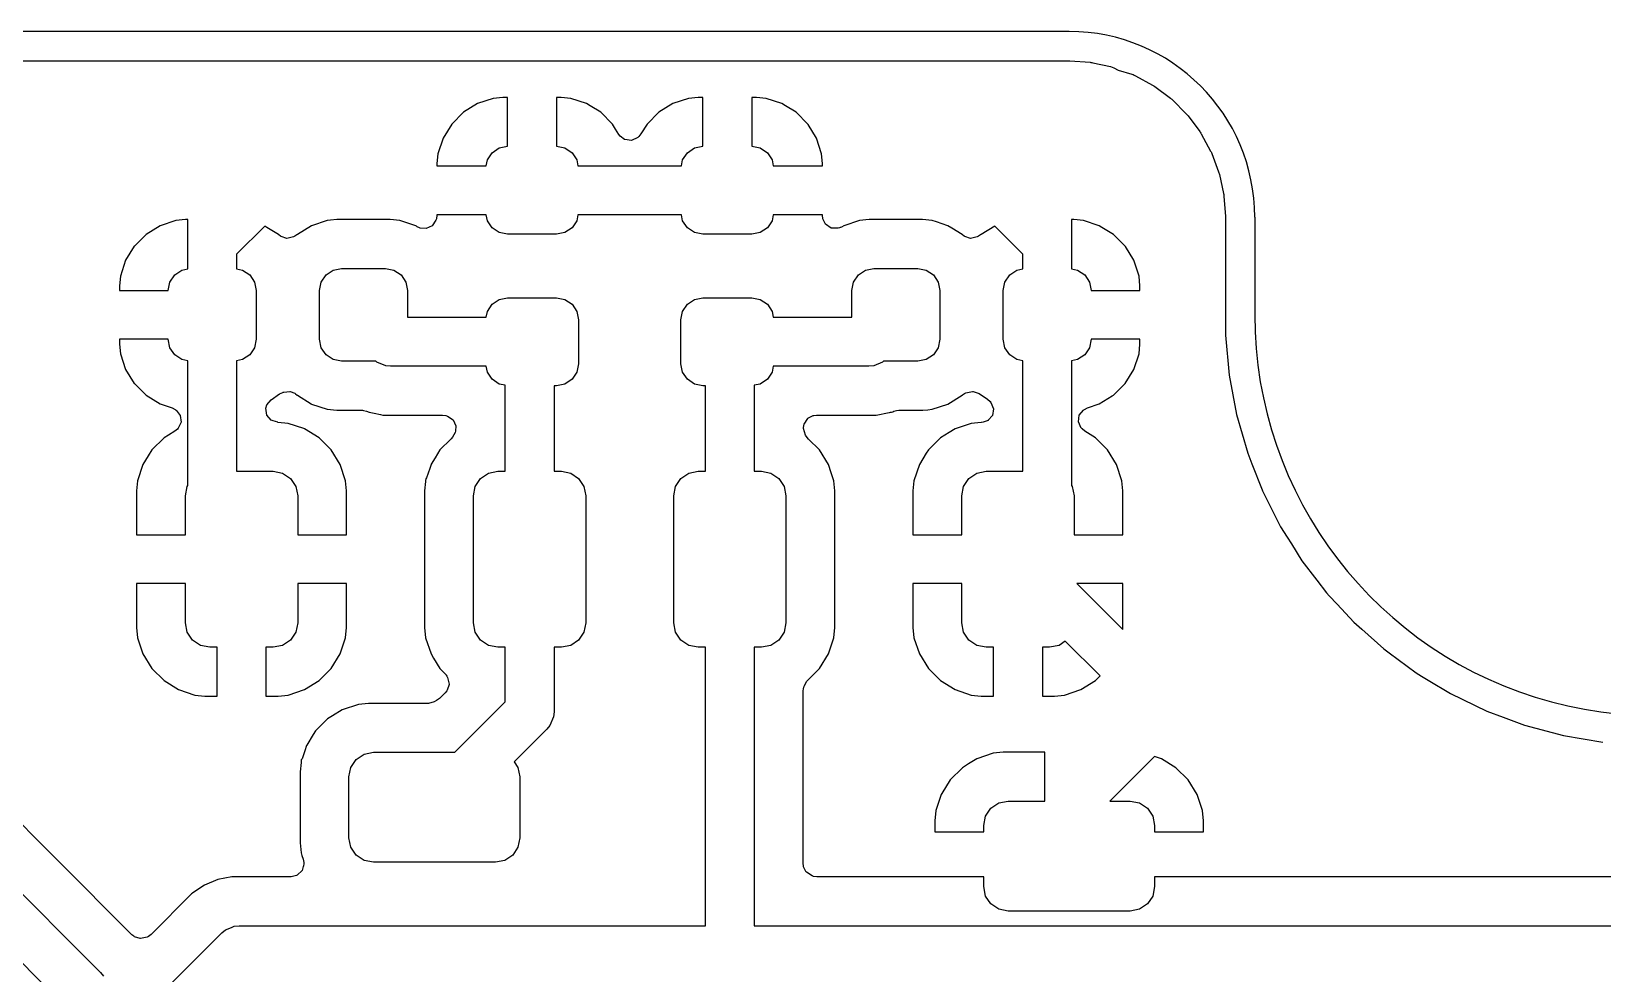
# Model space of a CAD drawing. Header units: millimetres. Extents: x 117.1 to 182.9, y -117.9 to -82.1.
# Drawn here: x 153.37 to 169.46, y -91.74 to -82.1 of the extents above; entities that cross this region are included whole.
import ezdxf

# ---------------------------------------------------------------- set-up
doc = ezdxf.new("R2010")
doc.units = ezdxf.units.MM
for name, color, linetype, lineweight, true_color in [('cut_out', 174, 'CONTINUOUS', 25, 0x000080), ('trace_in', 6, 'CONTINUOUS', 25, 0xff00ff), ('trace_out', 214, 'CONTINUOUS', 25, 0x800080)]:
    doc.layers.add(name, color=color, linetype=linetype, lineweight=lineweight, true_color=true_color)

msp = doc.modelspace()

# ---------------------------------------------------------------- linework, layer by layer
at = {"layer": 'cut_out', "linetype": 'CONTINUOUS'}
for p, q in [((164, -82.1), (136, -82.1)), ((165.9, -84), (165.9, -85))]:
    msp.add_line(p, q, dxfattribs=at)
at = {"layer": 'cut_out'}
for centre, radius, start, end in [((164, -84), 1.9, 0, 90), ((170, -85), 4.1, -180, -30.0000011)]:
    msp.add_arc(centre, radius, start, end, dxfattribs=at)
at = {"layer": 'trace_in', "linetype": 'CONTINUOUS'}
for p, q in [((157.941505, -82.838458), (157.797286, -82.927413)), ((157.941508, -82.838456), (157.941505, -82.838458)), ((157.94152, -82.838451), (157.941508, -82.838456)), ((158.10239, -82.785144), (157.94152, -82.838451)), ((158.201651, -82.775003), (158.10239, -82.785144)), ((158.201685, -82.775), (158.201651, -82.775003)), ((158.201713, -82.774999), (158.201685, -82.775)), ((158.249998, -82.774998), (158.201713, -82.774999)), ((158.249999, -82.774998), (158.249998, -82.774998)), ((158.25, -82.774999), (158.249999, -82.774998)), ((158.25, -82.775), (158.25, -82.774999)), ((158.25, -83.275), (158.25, -82.775)), ((158.798322, -82.775), (158.75, -82.775)), ((158.75, -82.775), (158.75, -83.275)), ((158.798327, -82.775), (158.798322, -82.775)), ((158.897604, -82.785143), (158.798327, -82.775)), ((159.058476, -82.838449), (158.897604, -82.785143)), ((159.05849, -82.838456), (159.058476, -82.838449)), ((159.058492, -82.838457), (159.05849, -82.838456)), ((159.09499, -82.860969), (159.058492, -82.838457)), ((159.941505, -82.838458), (159.797286, -82.927413)), ((159.941508, -82.838456), (159.941505, -82.838458)), ((159.94152, -82.838451), (159.941508, -82.838456)), ((160.10239, -82.785144), (159.94152, -82.838451)), ((160.201651, -82.775003), (160.10239, -82.785144)), ((160.201685, -82.775), (160.201651, -82.775003)), ((160.201713, -82.774999), (160.201685, -82.775)), ((160.249998, -82.774998), (160.201713, -82.774999)), ((160.249999, -82.774998), (160.249998, -82.774998)), ((160.25, -82.774999), (160.249999, -82.774998)), ((160.25, -83.275), (160.25, -82.774999)), ((160.798322, -82.775), (160.75, -82.775)), ((160.75, -82.775), (160.75, -83.275)), ((160.798327, -82.775), (160.798322, -82.775)), ((160.897604, -82.785143), (160.798327, -82.775)), ((161.058476, -82.838449), (160.897604, -82.785143)), ((161.05849, -82.838456), (161.058476, -82.838449)), ((161.058492, -82.838457), (161.05849, -82.838456)), ((161.09499, -82.860969), (161.058492, -82.838457)), ((157.797261, -82.927431), (157.677431, -83.047261)), ((157.797264, -82.927429), (157.797261, -82.927431)), ((157.797286, -82.927413), (157.797264, -82.927429)), ((159.202712, -82.927413), (159.09499, -82.860969)), ((159.202722, -82.92742), (159.202712, -82.927413)), ((159.202728, -82.927424), (159.202722, -82.92742)), ((159.202732, -82.927427), (159.202728, -82.927424)), ((159.202734, -82.927429), (159.202732, -82.927427)), ((159.202737, -82.927431), (159.202734, -82.927429)), ((159.322567, -83.047261), (159.202737, -82.927431)), ((159.797261, -82.927431), (159.677429, -83.047263)), ((159.797264, -82.927429), (159.797261, -82.927431)), ((159.797286, -82.927413), (159.797264, -82.927429)), ((161.202712, -82.927413), (161.09499, -82.860969)), ((161.202722, -82.92742), (161.202712, -82.927413)), ((161.202728, -82.927424), (161.202722, -82.92742)), ((161.202732, -82.927427), (161.202728, -82.927424)), ((161.202734, -82.927429), (161.202732, -82.927427)), ((161.202737, -82.927431), (161.202734, -82.927429)), ((161.322567, -83.047261), (161.202737, -82.927431)), ((157.677413, -83.047286), (157.588458, -83.191505)), ((157.677429, -83.047264), (157.677413, -83.047286)), ((157.677431, -83.047261), (157.677429, -83.047264)), ((159.322568, -83.047263), (159.322567, -83.047261)), ((159.322572, -83.047267), (159.322568, -83.047263)), ((159.322575, -83.047271), (159.322572, -83.047267)), ((159.354791, -83.0995), (159.322575, -83.047271)), ((159.389202, -83.155288), (159.354791, -83.0995)), ((159.40103, -83.171396), (159.389202, -83.155288)), ((159.402095, -83.172625), (159.40103, -83.171396)), ((159.446391, -83.205148), (159.402095, -83.172625)), ((159.614897, -83.148642), (159.592285, -83.175736)), ((159.677418, -83.047279), (159.614897, -83.148642)), ((159.677429, -83.047263), (159.677418, -83.047279)), ((161.322568, -83.047263), (161.322567, -83.047261)), ((161.322572, -83.047267), (161.322568, -83.047263)), ((161.322575, -83.047271), (161.322572, -83.047267)), ((161.32258, -83.047279), (161.322575, -83.047271)), ((161.322585, -83.047286), (161.32258, -83.047279)), ((161.326079, -83.052951), (161.322585, -83.047286)), ((161.411542, -83.191507), (161.326079, -83.052951)), ((157.588449, -83.191522), (157.535143, -83.352394)), ((157.588456, -83.191508), (157.588449, -83.191522)), ((157.588458, -83.191505), (157.588456, -83.191508)), ((158.090901, -83.340901), (158.163896, -83.292127)), ((158.163896, -83.292127), (158.25, -83.275)), ((158.75, -83.275), (158.836104, -83.292127)), ((158.836104, -83.292127), (158.909099, -83.340901)), ((159.449627, -83.206554), (159.446391, -83.205148)), ((159.449629, -83.206555), (159.449627, -83.206554)), ((159.51896, -83.215215), (159.449629, -83.206555)), ((159.581967, -83.185017), (159.51896, -83.215215)), ((159.592285, -83.175736), (159.581967, -83.185017)), ((160.090901, -83.340901), (160.163896, -83.292127)), ((160.163896, -83.292127), (160.25, -83.275)), ((160.75, -83.275), (160.836104, -83.292127)), ((160.836104, -83.292127), (160.909099, -83.340901)), ((161.411547, -83.191518), (161.411542, -83.191507)), ((161.464855, -83.352392), (161.411547, -83.191518)), ((157.535143, -83.352394), (157.525, -83.451671)), ((157.525, -83.451671), (157.525, -83.451674)), ((157.525, -83.451674), (157.525, -83.451677)), ((157.525, -83.451677), (157.525, -83.475)), ((157.525, -83.475), (158.029973, -83.475)), ((158.029973, -83.475), (158.042127, -83.413896)), ((158.042127, -83.413896), (158.090901, -83.340901)), ((158.909099, -83.340901), (158.957873, -83.413896)), ((158.957873, -83.413896), (158.970027, -83.475)), ((158.970027, -83.475), (160.029973, -83.475)), ((160.029973, -83.475), (160.042127, -83.413896)), ((160.042127, -83.413896), (160.090901, -83.340901)), ((160.909099, -83.340901), (160.957873, -83.413896)), ((160.957873, -83.413896), (160.970027, -83.475)), ((160.970027, -83.475), (161.474999, -83.475)), ((161.474998, -83.451677), (161.464855, -83.352392)), ((161.474999, -83.451692), (161.474998, -83.451677)), ((161.474999, -83.475), (161.474999, -83.451692)), ((154.691505, -84.088458), (154.547286, -84.177413)), ((154.691508, -84.088456), (154.691505, -84.088458)), ((154.691522, -84.088449), (154.691508, -84.088456)), ((154.852393, -84.035143), (154.691522, -84.088449)), ((154.852394, -84.035143), (154.852393, -84.035143)), ((154.951661, -84.025002), (154.852394, -84.035143)), ((154.951685, -84.025), (154.951661, -84.025002)), ((154.951686, -84.025), (154.951685, -84.025)), ((154.951705, -84.024999), (154.951686, -84.025)), ((154.975, -84.024999), (154.951705, -84.024999)), ((154.975, -84.529972), (154.975, -84.024999)), ((164.048322, -84.025), (164.025, -84.025)), ((164.025, -84.025), (164.025, -84.275)), ((164.048327, -84.025), (164.048322, -84.025)), ((164.147604, -84.035143), (164.048327, -84.025)), ((164.308476, -84.088449), (164.147604, -84.035143)), ((164.30849, -84.088456), (164.308476, -84.088449)), ((164.308492, -84.088457), (164.30849, -84.088456)), ((164.334952, -84.104778), (164.308492, -84.088457)), ((164.452712, -84.177413), (164.334952, -84.104778)), ((154.427413, -84.297286), (154.338458, -84.441505)), ((154.427429, -84.297264), (154.427413, -84.297286)), ((154.427431, -84.297261), (154.427429, -84.297264)), ((154.547261, -84.177431), (154.427431, -84.297261)), ((154.547264, -84.177429), (154.547261, -84.177431)), ((154.547286, -84.177413), (154.547264, -84.177429)), ((164.025, -84.275), (164.025, -84.529972)), ((164.452722, -84.17742), (164.452712, -84.177413)), ((164.452728, -84.177424), (164.452722, -84.17742)), ((164.452732, -84.177427), (164.452728, -84.177424)), ((164.452733, -84.177428), (164.452732, -84.177427)), ((164.452734, -84.177429), (164.452733, -84.177428)), ((164.452737, -84.177431), (164.452734, -84.177429)), ((164.572567, -84.297261), (164.452737, -84.177431)), ((164.572569, -84.297264), (164.572567, -84.297261)), ((164.572572, -84.297267), (164.572569, -84.297264)), ((164.572575, -84.297271), (164.572572, -84.297267)), ((164.57258, -84.297279), (164.572575, -84.297271)), ((164.572585, -84.297286), (164.57258, -84.297279)), ((164.575095, -84.301356), (164.572585, -84.297286)), ((154.338449, -84.441522), (154.285143, -84.602394)), ((154.338456, -84.441508), (154.338449, -84.441522)), ((154.338458, -84.441505), (154.338456, -84.441508)), ((164.661542, -84.441507), (164.575095, -84.301356)), ((164.661547, -84.441518), (164.661542, -84.441507)), ((164.714855, -84.602392), (164.661547, -84.441518)), ((154.285143, -84.602394), (154.275, -84.701671)), ((154.792127, -84.663896), (154.840901, -84.590901)), ((154.840901, -84.590901), (154.913896, -84.542127)), ((154.913896, -84.542127), (154.975, -84.529972)), ((164.025, -84.529972), (164.086104, -84.542127)), ((164.086104, -84.542127), (164.159099, -84.590901)), ((164.159099, -84.590901), (164.207873, -84.663896)), ((164.724998, -84.701677), (164.714855, -84.602392)), ((154.275, -84.701671), (154.275, -84.701674)), ((154.275, -84.701674), (154.275, -84.701677)), ((154.275, -84.701677), (154.275, -84.75)), ((154.275, -84.75), (154.775, -84.75)), ((154.775, -84.75), (154.792127, -84.663896)), ((164.207873, -84.663896), (164.225, -84.75)), ((164.225, -84.75), (164.724999, -84.75)), ((164.724999, -84.701692), (164.724998, -84.701677)), ((164.724999, -84.75), (164.724999, -84.701692)), ((154.275001, -85.25), (154.275001, -85.298331)), ((154.775, -85.25), (154.275001, -85.25)), ((154.792127, -85.336104), (154.775, -85.25)), ((164.225, -85.25), (164.207873, -85.336104)), ((164.725, -85.25), (164.225, -85.25)), ((164.725, -85.298309), (164.725, -85.25)), ((154.275001, -85.298331), (154.285144, -85.397608)), ((154.285144, -85.397608), (154.338451, -85.558478)), ((154.840901, -85.409099), (154.792127, -85.336104)), ((154.913896, -85.457873), (154.840901, -85.409099)), ((164.159099, -85.409099), (164.086104, -85.457873)), ((164.207873, -85.336104), (164.159099, -85.409099)), ((164.661547, -85.558481), (164.714855, -85.397606)), ((164.714855, -85.397606), (164.724999, -85.298322)), ((164.724999, -85.298322), (164.725, -85.298309)), ((154.338451, -85.558478), (154.338457, -85.558492)), ((154.338457, -85.558492), (154.427413, -85.702712)), ((154.975, -85.470027), (154.913896, -85.457873)), ((154.975, -86.745394), (154.975, -85.470027)), ((164.086104, -85.457873), (164.025, -85.470027)), ((164.025, -85.470027), (164.025, -86.745394)), ((164.572575, -85.702728), (164.661542, -85.558492)), ((164.661542, -85.558492), (164.661547, -85.558481)), ((154.427413, -85.702712), (154.42742, -85.702722)), ((154.42742, -85.702722), (154.427424, -85.702728)), ((154.427424, -85.702728), (154.427427, -85.702732)), ((154.427427, -85.702732), (154.427429, -85.702734)), ((154.427429, -85.702734), (154.427431, -85.702737)), ((154.427431, -85.702737), (154.547261, -85.822567)), ((164.452732, -85.822572), (164.572572, -85.702732)), ((164.572572, -85.702732), (164.572575, -85.702728)), ((154.547261, -85.822567), (154.547264, -85.822569)), ((154.547264, -85.822569), (154.547267, -85.822572)), ((154.547267, -85.822572), (154.547271, -85.822575)), ((154.547271, -85.822575), (154.547279, -85.82258)), ((154.547279, -85.82258), (154.547286, -85.822585)), ((154.547286, -85.822585), (154.691497, -85.911536)), ((164.308492, -85.911542), (164.441491, -85.829506)), ((164.441491, -85.829506), (164.452712, -85.822585)), ((164.452712, -85.822585), (164.452713, -85.822584)), ((164.452713, -85.822584), (164.452728, -85.822575)), ((164.452728, -85.822575), (164.452732, -85.822572)), ((154.691497, -85.911536), (154.691507, -85.911542)), ((154.691507, -85.911542), (154.69152, -85.911548)), ((154.69152, -85.911548), (154.813344, -85.951916)), ((154.813344, -85.951916), (154.84492, -85.96767)), ((154.84492, -85.96767), (154.853245, -85.973434)), ((154.853245, -85.973434), (154.85449, -85.974296)), ((154.85449, -85.974296), (154.898399, -86.028645)), ((154.898399, -86.028645), (154.905954, -86.098105)), ((164.093747, -86.095867), (164.102402, -86.026535)), ((164.102402, -86.026535), (164.14636, -85.973434)), ((164.14636, -85.973434), (164.151493, -85.96994)), ((164.151493, -85.96994), (164.155415, -85.96727)), ((164.155415, -85.96727), (164.186187, -85.952071)), ((164.186187, -85.952071), (164.308472, -85.911551)), ((164.308472, -85.911551), (164.308476, -85.911548)), ((164.308476, -85.911548), (164.308479, -85.911548)), ((164.308479, -85.911548), (164.308492, -85.911542)), ((154.776258, -86.230171), (154.731659, -86.25768)), ((154.841609, -86.189861), (154.776258, -86.230171)), ((154.868045, -86.167974), (154.841609, -86.189861)), ((154.875431, -86.159892), (154.868045, -86.167974)), ((154.905954, -86.098105), (154.875431, -86.159892)), ((164.123948, -86.15887), (164.093747, -86.095867)), ((164.124867, -86.159892), (164.123948, -86.15887)), ((164.131727, -86.167518), (164.124867, -86.159892)), ((164.158815, -86.190124), (164.131727, -86.167518)), ((164.268344, -86.257683), (164.158815, -86.190124)), ((154.607683, -86.381655), (154.570384, -86.442126)), ((154.731652, -86.257685), (154.607683, -86.381655)), ((154.731654, -86.257683), (154.731652, -86.257685)), ((154.731659, -86.25768), (154.731654, -86.257683)), ((164.268345, -86.257684), (164.268344, -86.257683)), ((164.392315, -86.381654), (164.268345, -86.257684)), ((164.484356, -86.530875), (164.392315, -86.381654)), ((154.515638, -86.530888), (154.460494, -86.697299)), ((154.515641, -86.530879), (154.515638, -86.530888)), ((154.515757, -86.530691), (154.515641, -86.530879)), ((154.570384, -86.442126), (154.515757, -86.530691)), ((164.484358, -86.53088), (164.484356, -86.530875)), ((164.539505, -86.697302), (164.484358, -86.53088)), ((154.460493, -86.697304), (154.45, -86.800007)), ((154.460494, -86.697299), (154.460493, -86.697304)), ((164.549998, -86.800013), (164.539505, -86.697302)), ((154.45, -86.800007), (154.45, -86.80001)), ((154.45, -86.80001), (154.45, -86.800013)), ((154.45, -86.800013), (154.45, -87.25)), ((154.95, -86.85), (154.96903, -86.754329)), ((154.95, -87.25), (154.95, -86.85)), ((154.96903, -86.754329), (154.975, -86.745394)), ((164.025, -86.745394), (164.03097, -86.754329)), ((164.03097, -86.754329), (164.05, -86.85)), ((164.05, -86.85), (164.05, -87.25)), ((164.549999, -86.800028), (164.549998, -86.800013)), ((164.549999, -87.25), (164.549999, -86.800028)), ((154.45, -87.25), (154.95, -87.25)), ((164.05, -87.25), (164.549999, -87.25)), ((154.95, -87.75), (154.450001, -87.75)), ((154.450001, -87.75), (154.450001, -88.199995)), ((154.95, -88.15), (154.95, -87.75)), ((156.6, -87.75), (156.1, -87.75)), ((156.1, -87.75), (156.1, -88.15)), ((156.6, -88.199973), (156.6, -87.75)), ((162.9, -87.75), (162.400001, -87.75)), ((162.400001, -87.75), (162.400001, -88.199995)), ((162.9, -88.15), (162.9, -87.75)), ((164.55, -87.75), (164.078554, -87.75)), ((164.078554, -87.75), (164.548009, -88.219456)), ((164.55, -88.199973), (164.55, -87.75)), ((154.96903, -88.245671), (154.95, -88.15)), ((156.1, -88.15), (156.08097, -88.245671)), ((162.91903, -88.245671), (162.9, -88.15)), ((154.450001, -88.199995), (154.460493, -88.302694)), ((154.460493, -88.302694), (154.460493, -88.302695)), ((154.460493, -88.302695), (154.460494, -88.302697)), ((154.460494, -88.302697), (154.515641, -88.469119)), ((155.023223, -88.326777), (154.96903, -88.245671)), ((156.08097, -88.245671), (156.026777, -88.326777)), ((156.534358, -88.469119), (156.589505, -88.302697)), ((156.589505, -88.302697), (156.589506, -88.30269)), ((156.589506, -88.30269), (156.599999, -88.199986)), ((156.599999, -88.199986), (156.6, -88.199973)), ((162.400001, -88.199995), (162.410493, -88.302694)), ((162.410493, -88.302694), (162.410493, -88.302695)), ((162.410493, -88.302695), (162.410494, -88.302697)), ((162.410494, -88.302697), (162.465641, -88.469119)), ((162.973223, -88.326777), (162.91903, -88.245671)), ((164.548009, -88.219456), (164.549999, -88.199986)), ((164.549999, -88.199986), (164.55, -88.199973)), ((154.515641, -88.469119), (154.515643, -88.469124)), ((154.515643, -88.469124), (154.607684, -88.618345)), ((155.104329, -88.38097), (155.023223, -88.326777)), ((155.2, -88.4), (155.104329, -88.38097)), ((155.275, -88.4), (155.2, -88.4)), ((155.275, -88.899998), (155.275, -88.4)), ((155.85, -88.4), (155.775, -88.4)), ((155.775, -88.4), (155.775, -88.899999)), ((155.945671, -88.38097), (155.85, -88.4)), ((156.026777, -88.326777), (155.945671, -88.38097)), ((156.442315, -88.618345), (156.534356, -88.469124)), ((156.534356, -88.469124), (156.534358, -88.469119)), ((162.465641, -88.469119), (162.465643, -88.469124)), ((162.465643, -88.469124), (162.557684, -88.618345)), ((163.054329, -88.38097), (162.973223, -88.326777)), ((163.15, -88.4), (163.054329, -88.38097)), ((163.225, -88.4), (163.15, -88.4)), ((163.225, -88.899998), (163.225, -88.4)), ((163.8, -88.4), (163.725, -88.4)), ((163.725, -88.4), (163.725, -88.899999)), ((163.895671, -88.38097), (163.8, -88.4)), ((163.95966, -88.338213), (163.895671, -88.38097)), ((164.316053, -88.694606), (163.95966, -88.338213)), ((154.607684, -88.618345), (154.731654, -88.742315)), ((156.318345, -88.742315), (156.442315, -88.618345)), ((162.557684, -88.618345), (162.681654, -88.742315)), ((154.731654, -88.742315), (154.880875, -88.834356)), ((156.169124, -88.834356), (156.318345, -88.742315)), ((162.681654, -88.742315), (162.830875, -88.834356)), ((164.119124, -88.834356), (164.268345, -88.742315)), ((164.268345, -88.742315), (164.316053, -88.694606)), ((154.880875, -88.834356), (154.88088, -88.834358)), ((154.88088, -88.834358), (155.047299, -88.889504)), ((155.047299, -88.889504), (155.0473, -88.889504)), ((155.0473, -88.889504), (155.047302, -88.889505)), ((155.047302, -88.889505), (155.047309, -88.889506)), ((155.047309, -88.889506), (155.150019, -88.899999)), ((155.150019, -88.899999), (155.274999, -88.899999)), ((155.274999, -88.899999), (155.275, -88.899998)), ((155.775, -88.899999), (155.89996, -88.899999)), ((155.89996, -88.899999), (155.899972, -88.899999)), ((155.899972, -88.899999), (155.899986, -88.899998)), ((155.899986, -88.899998), (156.002697, -88.889505)), ((156.002697, -88.889505), (156.169119, -88.834358)), ((156.169119, -88.834358), (156.169124, -88.834356)), ((162.830875, -88.834356), (162.83088, -88.834358)), ((162.83088, -88.834358), (162.997299, -88.889504)), ((162.997299, -88.889504), (162.9973, -88.889504)), ((162.9973, -88.889504), (162.997302, -88.889505)), ((162.997302, -88.889505), (162.997309, -88.889506)), ((162.997309, -88.889506), (163.100019, -88.899999)), ((163.100019, -88.899999), (163.224999, -88.899999)), ((163.224999, -88.899999), (163.225, -88.899998)), ((163.725, -88.899999), (163.84996, -88.899999)), ((163.84996, -88.899999), (163.849972, -88.899999)), ((163.849972, -88.899999), (163.849986, -88.899998)), ((163.849986, -88.899998), (163.952697, -88.889505)), ((163.952697, -88.889505), (164.119119, -88.834358)), ((164.119119, -88.834358), (164.119124, -88.834356)), ((162.968997, -89.59423), (162.906652, -89.632685)), ((163.055875, -89.540643), (162.968997, -89.59423)), ((163.055877, -89.540642), (163.055875, -89.540643)), ((163.055879, -89.540641), (163.055877, -89.540642)), ((163.055887, -89.540638), (163.055879, -89.540641)), ((163.222302, -89.485494), (163.055887, -89.540638)), ((163.222304, -89.485493), (163.222302, -89.485494)), ((163.325002, -89.475002), (163.222304, -89.485493)), ((163.325012, -89.475001), (163.325002, -89.475001)), ((163.325002, -89.475001), (163.325002, -89.475002)), ((163.325028, -89.475), (163.325012, -89.475001)), ((163.325037, -89.475), (163.325028, -89.475)), ((163.75, -89.475), (163.325037, -89.475)), ((163.75, -89.975), (163.75, -89.475)), ((164.873735, -89.517318), (164.416054, -89.975)), ((164.94411, -89.540638), (164.873735, -89.517318)), ((164.944119, -89.540641), (164.94411, -89.540638)), ((164.944124, -89.540643), (164.944119, -89.540641)), ((165.093345, -89.632684), (164.944124, -89.540643)), ((162.782684, -89.756654), (162.69567, -89.897726)), ((162.782685, -89.756652), (162.782684, -89.756654)), ((162.906652, -89.632685), (162.782685, -89.756652)), ((165.217315, -89.756654), (165.093345, -89.632684)), ((165.309356, -89.905875), (165.217315, -89.756654)), ((162.690638, -89.905888), (162.635494, -90.072299)), ((162.690641, -89.905879), (162.690638, -89.905888)), ((162.69567, -89.897726), (162.690641, -89.905879)), ((165.309358, -89.90588), (165.309356, -89.905875)), ((165.364505, -90.072302), (165.309358, -89.90588)), ((162.635493, -90.072304), (162.625, -90.175007)), ((162.635494, -90.072299), (162.635493, -90.072304)), ((163.14403, -90.129329), (163.198223, -90.048223)), ((163.198223, -90.048223), (163.279329, -89.99403)), ((163.279329, -89.99403), (163.375, -89.975)), ((163.375, -89.975), (163.75, -89.975)), ((164.416054, -89.975), (164.625, -89.975)), ((164.625, -89.975), (164.720671, -89.99403)), ((164.720671, -89.99403), (164.801777, -90.048223)), ((164.801777, -90.048223), (164.85597, -90.129329)), ((165.374998, -90.175013), (165.364505, -90.072302)), ((162.625, -90.175007), (162.625, -90.17501)), ((162.625, -90.17501), (162.625, -90.175013)), ((162.625, -90.175013), (162.625, -90.2875)), ((163.125, -90.225), (163.14403, -90.129329)), ((163.125, -90.2875), (163.125, -90.225)), ((164.85597, -90.129329), (164.875, -90.225)), ((164.875, -90.225), (164.875, -90.2875)), ((165.374999, -90.175028), (165.374998, -90.175013)), ((165.374999, -90.2875), (165.374999, -90.175028)), ((162.625, -90.2875), (163.125, -90.2875)), ((164.875, -90.2875), (165.374999, -90.2875))]:
    msp.add_line(p, q, dxfattribs=at)
at = {"layer": 'trace_out', "linetype": 'CONTINUOUS'}
for p, q in [((136.006643, -82.4005), (163.993357, -82.4005)), ((163.993357, -82.4005), (163.997782, -82.400579)), ((163.997782, -82.400579), (164.0011, -82.400697)), ((164.0011, -82.400697), (164.002207, -82.400737)), ((164.002207, -82.400737), (164.006624, -82.400973)), ((164.006624, -82.400973), (164.214386, -82.415832)), ((164.214386, -82.415832), (164.223152, -82.416775)), ((164.223152, -82.416775), (164.231936, -82.418038)), ((164.231936, -82.418038), (164.240613, -82.419604)), ((164.240613, -82.419604), (164.424544, -82.459616)), ((164.424544, -82.459616), (164.457606, -82.471947)), ((164.457606, -82.471947), (164.50266, -82.496548)), ((164.50266, -82.496548), (164.641376, -82.537279)), ((164.641376, -82.537279), (164.653879, -82.541689)), ((164.653879, -82.541689), (164.666118, -82.546759)), ((164.666118, -82.546759), (164.678061, -82.552473)), ((164.678061, -82.552473), (164.853092, -82.648046)), ((164.853092, -82.648046), (164.860689, -82.652554)), ((164.860689, -82.652554), (164.86812, -82.657329)), ((164.86812, -82.657329), (164.875397, -82.662381)), ((164.875397, -82.662381), (165.036798, -82.783204)), ((165.036798, -82.783204), (165.04369, -82.788758)), ((165.04369, -82.788758), (165.050379, -82.794554)), ((165.050379, -82.794554), (165.056858, -82.800586)), ((165.056858, -82.800586), (165.199412, -82.94314)), ((165.199412, -82.94314), (165.205444, -82.949619)), ((165.205444, -82.949619), (165.21124, -82.956308)), ((165.21124, -82.956308), (165.216794, -82.9632)), ((165.216794, -82.9632), (165.337608, -83.124589)), ((165.337608, -83.124589), (165.342659, -83.131863)), ((165.342659, -83.131863), (165.347449, -83.139317)), ((165.347449, -83.139317), (165.351963, -83.146927)), ((165.351963, -83.146927), (165.448577, -83.323864)), ((165.448577, -83.323864), (165.452538, -83.331775)), ((165.452538, -83.331775), (165.456211, -83.339817)), ((165.456211, -83.339817), (165.4596, -83.347998)), ((165.4596, -83.347998), (165.530065, -83.536919)), ((165.530065, -83.536919), (165.532863, -83.545328)), ((165.532863, -83.545328), (165.535349, -83.553797)), ((165.535349, -83.553797), (165.537535, -83.562364)), ((165.537535, -83.562364), (165.580389, -83.759364)), ((165.580389, -83.759364), (165.58196, -83.768066)), ((165.58196, -83.768066), (165.58322, -83.776825)), ((165.58322, -83.776825), (165.584167, -83.785634)), ((165.584167, -83.785634), (165.599026, -83.993371)), ((158.029973, -83.975), (157.525001, -83.975)), ((157.525001, -83.975), (157.525001, -83.98141)), ((158.042127, -84.036104), (158.029973, -83.975)), ((158.970027, -83.975), (158.957873, -84.036104)), ((160.029973, -83.975), (158.970027, -83.975)), ((160.042127, -84.036104), (160.029973, -83.975)), ((160.970027, -83.975), (160.957873, -84.036104)), ((161.475, -83.975), (160.970027, -83.975)), ((161.475, -83.986488), (161.475, -83.975)), ((155.762576, -84.090976), (155.475, -84.378553)), ((155.784952, -84.104778), (155.762576, -84.090976)), ((155.902712, -84.177413), (155.784952, -84.104778)), ((156.241292, -84.088002), (156.096968, -84.177022)), ((156.241295, -84.088), (156.241292, -84.088002)), ((156.241304, -84.087996), (156.241295, -84.088)), ((156.402121, -84.034706), (156.241304, -84.087996)), ((156.402282, -84.034651), (156.402121, -84.034706)), ((156.402286, -84.034651), (156.402282, -84.034651)), ((156.40229, -84.03465), (156.402286, -84.034651)), ((156.402292, -84.03465), (156.40229, -84.03465)), ((156.435861, -84.03122), (156.402292, -84.03465)), ((156.501617, -84.024503), (156.435861, -84.03122)), ((156.501636, -84.024501), (156.501617, -84.024503)), ((156.501644, -84.024501), (156.501636, -84.024501)), ((156.501662, -84.0245), (156.501644, -84.024501)), ((157.048346, -84.0245), (156.501662, -84.0245)), ((157.048353, -84.0245), (157.048346, -84.0245)), ((157.147702, -84.03465), (157.048353, -84.0245)), ((157.147704, -84.03465), (157.147702, -84.03465)), ((157.147709, -84.034651), (157.147704, -84.03465)), ((157.147712, -84.034652), (157.147709, -84.034651)), ((157.308676, -84.087989), (157.147712, -84.034652)), ((157.308695, -84.087996), (157.308676, -84.087989)), ((157.308699, -84.087998), (157.308695, -84.087996)), ((157.308706, -84.088001), (157.308699, -84.087998)), ((157.309435, -84.088451), (157.308706, -84.088001)), ((157.309437, -84.088453), (157.309435, -84.088451)), ((157.317846, -84.09364), (157.309437, -84.088453)), ((157.325051, -84.098084), (157.317846, -84.09364)), ((157.347886, -84.109121), (157.325051, -84.098084)), ((157.354167, -84.111398), (157.347886, -84.109121)), ((157.414042, -84.117565), (157.354167, -84.111398)), ((157.414704, -84.11747), (157.414042, -84.117565)), ((157.41473, -84.117466), (157.414704, -84.11747)), ((157.478288, -84.088444), (157.41473, -84.117466)), ((157.516065, -84.029668), (157.478288, -84.088444)), ((157.519976, -84.016351), (157.516065, -84.029668)), ((157.525001, -83.98141), (157.519976, -84.016351)), ((158.090901, -84.109099), (158.042127, -84.036104)), ((158.163896, -84.157873), (158.090901, -84.109099)), ((158.909099, -84.109099), (158.836104, -84.157873)), ((158.957873, -84.036104), (158.909099, -84.109099)), ((160.090901, -84.109099), (160.042127, -84.036104)), ((160.163896, -84.157873), (160.090901, -84.109099)), ((160.909099, -84.109099), (160.836104, -84.157873)), ((160.957873, -84.036104), (160.909099, -84.109099)), ((161.477593, -84.011712), (161.475, -83.986488)), ((161.478952, -84.018253), (161.477593, -84.011712)), ((161.505234, -84.072573), (161.478952, -84.018253)), ((161.505665, -84.073089), (161.505234, -84.072573)), ((161.563654, -84.111851), (161.505665, -84.073089)), ((161.633511, -84.113146), (161.563654, -84.111851)), ((161.646892, -84.109485), (161.633511, -84.113146)), ((161.653722, -84.106517), (161.646892, -84.109485)), ((161.656822, -84.106314), (161.653722, -84.106517)), ((161.668601, -84.101998), (161.656822, -84.106314)), ((161.691296, -84.088), (161.668601, -84.101998)), ((161.691305, -84.087996), (161.691296, -84.088)), ((161.852289, -84.034651), (161.691305, -84.087996)), ((161.852292, -84.03465), (161.852289, -84.034651)), ((161.852504, -84.034628), (161.852292, -84.03465)), ((161.852505, -84.034628), (161.852504, -84.034628)), ((161.951617, -84.024503), (161.852505, -84.034628)), ((161.951636, -84.024501), (161.951617, -84.024503)), ((161.951644, -84.024501), (161.951636, -84.024501)), ((161.951662, -84.0245), (161.951644, -84.024501)), ((162.498346, -84.0245), (161.951662, -84.0245)), ((162.498353, -84.0245), (162.498346, -84.0245)), ((162.597707, -84.03465), (162.498353, -84.0245)), ((162.597711, -84.034651), (162.597707, -84.03465)), ((162.639965, -84.048653), (162.597711, -84.034651)), ((162.758689, -84.087994), (162.639965, -84.048653)), ((162.758696, -84.087996), (162.758689, -84.087994)), ((162.758699, -84.087998), (162.758696, -84.087996)), ((162.758709, -84.088003), (162.758699, -84.087998)), ((162.797668, -84.112034), (162.758709, -84.088003)), ((162.90304, -84.177029), (162.797668, -84.112034)), ((163.237422, -84.090976), (163.09728, -84.177417)), ((163.525, -84.378553), (163.237422, -84.090976)), ((165.599026, -83.993371), (165.599263, -83.997791)), ((165.599263, -83.997791), (165.599421, -84.002214)), ((165.599421, -84.002214), (165.5995, -84.006641)), ((165.5995, -84.006641), (165.5995, -85.000034)), ((155.902722, -84.17742), (155.902712, -84.177413)), ((155.902728, -84.177424), (155.902722, -84.17742)), ((155.902732, -84.177427), (155.902728, -84.177424)), ((155.902733, -84.177428), (155.902732, -84.177427)), ((155.902734, -84.177429), (155.902733, -84.177428)), ((155.906054, -84.180308), (155.902734, -84.177429)), ((155.906178, -84.180164), (155.906054, -84.180308)), ((155.923184, -84.19387), (155.906178, -84.180164)), ((155.925262, -84.195206), (155.923184, -84.19387)), ((155.929691, -84.198052), (155.925262, -84.195206)), ((155.987832, -84.217414), (155.929691, -84.198052)), ((155.98964, -84.217544), (155.987832, -84.217414)), ((155.989687, -84.217547), (155.98964, -84.217544)), ((156.05796, -84.202695), (155.989687, -84.217547)), ((156.071675, -84.195206), (156.05796, -84.202695)), ((156.091665, -84.180247), (156.071675, -84.195206)), ((156.092215, -84.180918), (156.091665, -84.180247)), ((156.096959, -84.177028), (156.092215, -84.180918)), ((156.096968, -84.177022), (156.096959, -84.177028)), ((158.25, -84.175), (158.163896, -84.157873)), ((158.75, -84.175), (158.25, -84.175)), ((158.836104, -84.157873), (158.75, -84.175)), ((160.25, -84.175), (160.163896, -84.157873)), ((160.75, -84.175), (160.25, -84.175)), ((160.836104, -84.157873), (160.75, -84.175)), ((162.903044, -84.177032), (162.90304, -84.177029)), ((162.903233, -84.177221), (162.903044, -84.177032)), ((162.903646, -84.177554), (162.903233, -84.177221)), ((162.906366, -84.179913), (162.903646, -84.177554)), ((162.906451, -84.179814), (162.906366, -84.179913)), ((162.923891, -84.19387), (162.906451, -84.179814)), ((162.925969, -84.195206), (162.923891, -84.19387)), ((162.930398, -84.198052), (162.925969, -84.195206)), ((162.988539, -84.217414), (162.930398, -84.198052)), ((162.990347, -84.217544), (162.988539, -84.217414)), ((162.990394, -84.217547), (162.990347, -84.217544)), ((163.058667, -84.202695), (162.990394, -84.217547)), ((163.072382, -84.195206), (163.058667, -84.202695)), ((163.091927, -84.180582), (163.072382, -84.195206)), ((163.092527, -84.181313), (163.091927, -84.180582)), ((163.09727, -84.177424), (163.092527, -84.181313)), ((163.09728, -84.177417), (163.09727, -84.177424)), ((155.475, -84.378553), (155.475, -84.529972)), ((163.525, -84.529972), (163.525, -84.378553)), ((155.475, -84.529972), (155.536104, -84.542127)), ((155.536104, -84.542127), (155.609099, -84.590901)), ((155.609099, -84.590901), (155.657873, -84.663896)), ((156.342127, -84.663896), (156.390901, -84.590901)), ((156.390901, -84.590901), (156.463896, -84.542127)), ((156.463896, -84.542127), (156.55, -84.525)), ((156.55, -84.525), (157, -84.525)), ((157, -84.525), (157.086104, -84.542127)), ((157.086104, -84.542127), (157.159099, -84.590901)), ((157.159099, -84.590901), (157.207873, -84.663896)), ((161.792127, -84.663896), (161.840901, -84.590901)), ((161.840901, -84.590901), (161.913896, -84.542127)), ((161.913896, -84.542127), (162, -84.525)), ((162, -84.525), (162.45, -84.525)), ((162.45, -84.525), (162.536104, -84.542127)), ((162.536104, -84.542127), (162.609099, -84.590901)), ((162.609099, -84.590901), (162.657873, -84.663896)), ((163.342127, -84.663896), (163.390901, -84.590901)), ((163.390901, -84.590901), (163.463896, -84.542127)), ((163.463896, -84.542127), (163.525, -84.529972)), ((155.657873, -84.663896), (155.675, -84.75)), ((155.675, -84.75), (155.675, -85.25)), ((156.325, -84.75), (156.342127, -84.663896)), ((156.325, -85.25), (156.325, -84.75)), ((157.207873, -84.663896), (157.225, -84.75)), ((157.225, -84.75), (157.225, -85.025)), ((161.775, -84.75), (161.792127, -84.663896)), ((161.775, -85.025), (161.775, -84.75)), ((162.657873, -84.663896), (162.675, -84.75)), ((162.675, -84.75), (162.675, -85.25)), ((163.325, -84.75), (163.342127, -84.663896)), ((163.325, -85.25), (163.325, -84.75)), ((158.042127, -84.963896), (158.090901, -84.890901)), ((158.090901, -84.890901), (158.163896, -84.842127)), ((158.163896, -84.842127), (158.25, -84.825)), ((158.25, -84.825), (158.75, -84.825)), ((158.75, -84.825), (158.836104, -84.842127)), ((158.836104, -84.842127), (158.909099, -84.890901)), ((158.909099, -84.890901), (158.957873, -84.963896)), ((160.042127, -84.963896), (160.090901, -84.890901)), ((160.090901, -84.890901), (160.163896, -84.842127)), ((160.163896, -84.842127), (160.25, -84.825)), ((160.25, -84.825), (160.75, -84.825)), ((160.75, -84.825), (160.836104, -84.842127)), ((160.836104, -84.842127), (160.909099, -84.890901)), ((160.909099, -84.890901), (160.957873, -84.963896)), ((157.225, -85.025), (158.029973, -85.025)), ((158.029973, -85.025), (158.042127, -84.963896)), ((158.957873, -84.963896), (158.975, -85.05)), ((158.975, -85.05), (158.975, -85.5)), ((160.025, -85.05), (160.042127, -84.963896)), ((160.025, -85.5), (160.025, -85.05)), ((160.957873, -84.963896), (160.970027, -85.025)), ((160.970027, -85.025), (161.775, -85.025)), ((165.5995, -85.000034), (165.599471, -85.205878)), ((155.675, -85.25), (155.657873, -85.336104)), ((156.342127, -85.336104), (156.325, -85.25)), ((162.675, -85.25), (162.657873, -85.336104)), ((163.342127, -85.336104), (163.325, -85.25)), ((165.599471, -85.205878), (165.599471, -85.205887)), ((165.599471, -85.205887), (165.637909, -85.615812)), ((155.609099, -85.409099), (155.536104, -85.457873)), ((155.657873, -85.336104), (155.609099, -85.409099)), ((156.390901, -85.409099), (156.342127, -85.336104)), ((156.463896, -85.457873), (156.390901, -85.409099)), ((162.609099, -85.409099), (162.536104, -85.457873)), ((162.657873, -85.336104), (162.609099, -85.409099)), ((163.390901, -85.409099), (163.342127, -85.336104)), ((163.463896, -85.457873), (163.390901, -85.409099)), ((155.536104, -85.457873), (155.475, -85.470027)), ((155.475, -85.470027), (155.475, -86.6)), ((156.55, -85.475), (156.463896, -85.457873)), ((156.901521, -85.475), (156.55, -85.475)), ((156.911108, -85.482868), (156.901521, -85.475)), ((157.001228, -85.520197), (156.911108, -85.482868)), ((157.001237, -85.520197), (157.001228, -85.520197)), ((157.05, -85.525), (157.001237, -85.520197)), ((158.029973, -85.525), (157.05, -85.525)), ((158.042127, -85.586104), (158.029973, -85.525)), ((158.090901, -85.659099), (158.042127, -85.586104)), ((158.957873, -85.586104), (158.909099, -85.659099)), ((158.975, -85.5), (158.957873, -85.586104)), ((160.042127, -85.586104), (160.025, -85.5)), ((160.090901, -85.659099), (160.042127, -85.586104)), ((160.957873, -85.586104), (160.909099, -85.659099)), ((160.970027, -85.525), (160.957873, -85.586104)), ((161.95, -85.525), (160.970027, -85.525)), ((161.998773, -85.520196), (161.95, -85.525)), ((162.088893, -85.482867), (161.998773, -85.520196)), ((162.088897, -85.482862), (162.088893, -85.482867)), ((162.098478, -85.475), (162.088897, -85.482862)), ((162.45, -85.475), (162.098478, -85.475)), ((162.536104, -85.457873), (162.45, -85.475)), ((163.525, -85.470027), (163.463896, -85.457873)), ((163.525, -86.6), (163.525, -85.470027)), ((158.163896, -85.707873), (158.090901, -85.659099)), ((158.225, -85.720027), (158.163896, -85.707873)), ((158.225, -86.6), (158.225, -85.720027)), ((158.75, -85.725), (158.725, -85.725)), ((158.725, -85.725), (158.725, -86.6)), ((158.836104, -85.707873), (158.75, -85.725)), ((158.909099, -85.659099), (158.836104, -85.707873)), ((160.163896, -85.707873), (160.090901, -85.659099)), ((160.25, -85.725), (160.163896, -85.707873)), ((160.275, -85.725), (160.25, -85.725)), ((160.275, -86.6), (160.275, -85.725)), ((160.836104, -85.707873), (160.775, -85.720027)), ((160.775, -85.720027), (160.775, -86.6)), ((160.909099, -85.659099), (160.836104, -85.707873)), ((165.637909, -85.615812), (165.714458, -86.020382)), ((155.78543, -85.918986), (155.828145, -85.868198)), ((155.828145, -85.868198), (155.914862, -85.808795)), ((155.914862, -85.808795), (155.946515, -85.793198)), ((155.946515, -85.793198), (155.952297, -85.791314)), ((155.952297, -85.791314), (155.952299, -85.791312)), ((155.952299, -85.791312), (155.957752, -85.789536)), ((155.957752, -85.789536), (155.958219, -85.790969)), ((155.958219, -85.790969), (156.020411, -85.783344)), ((156.020411, -85.783344), (156.020439, -85.783348)), ((156.020439, -85.783348), (156.022393, -85.783671)), ((156.022393, -85.783671), (156.069209, -85.801696)), ((156.069209, -85.801696), (156.07611, -85.806131)), ((156.07611, -85.806131), (156.093548, -85.820183)), ((156.093548, -85.820183), (156.093633, -85.820086)), ((156.093633, -85.820086), (156.096325, -85.822421)), ((156.096325, -85.822421), (156.096752, -85.822765)), ((156.096752, -85.822765), (156.096949, -85.822962)), ((156.096949, -85.822962), (156.096952, -85.822964)), ((156.096952, -85.822964), (156.096955, -85.822967)), ((156.096955, -85.822967), (156.096959, -85.82297)), ((156.096959, -85.82297), (156.096967, -85.822975)), ((156.096967, -85.822975), (156.096974, -85.82298)), ((156.096974, -85.82298), (156.239447, -85.910859)), ((162.758697, -85.912003), (162.903044, -85.822968)), ((162.903044, -85.822968), (162.90305, -85.822962)), ((162.90305, -85.822962), (162.908708, -85.818489)), ((162.908708, -85.818489), (162.909199, -85.81911)), ((162.909199, -85.81911), (162.928308, -85.804801)), ((162.928308, -85.804801), (162.942033, -85.797306)), ((162.942033, -85.797306), (163.010299, -85.78245)), ((163.010299, -85.78245), (163.017399, -85.782957)), ((163.017399, -85.782957), (163.078636, -85.804342)), ((163.078636, -85.804342), (163.16518, -85.863625)), ((163.16518, -85.863625), (163.191164, -85.887513)), ((163.191164, -85.887513), (163.19711, -85.894797)), ((163.19711, -85.894797), (163.198491, -85.896489)), ((163.198491, -85.896489), (163.22563, -85.960873)), ((155.774427, -85.955172), (155.784366, -85.921315)), ((155.784374, -86.02433), (155.774427, -85.955172)), ((155.784366, -85.921315), (155.78543, -85.918986)), ((155.830132, -86.077132), (155.784374, -86.02433)), ((156.239447, -85.910859), (156.2413, -85.912002)), ((156.2413, -85.912002), (156.241302, -85.912002)), ((156.241302, -85.912002), (156.241303, -85.912003)), ((156.241303, -85.912003), (156.402292, -85.965349)), ((156.402292, -85.965349), (156.501655, -85.9755)), ((156.501655, -85.9755), (156.747745, -85.975499)), ((156.747745, -85.975499), (156.762878, -85.976426)), ((156.762878, -85.976426), (156.773678, -85.977754)), ((156.773678, -85.977754), (156.806001, -85.986267)), ((156.806001, -85.986267), (156.831088, -85.996659)), ((156.831088, -85.996659), (156.881965, -86.006779)), ((156.881965, -86.006779), (156.947235, -86.019762)), ((156.947235, -86.019762), (156.947236, -86.019762)), ((156.947236, -86.019762), (156.947241, -86.019763)), ((156.947241, -86.019763), (156.971729, -86.024633)), ((156.971729, -86.024633), (156.971745, -86.024641)), ((156.971745, -86.024641), (156.971746, -86.024637)), ((156.971746, -86.024637), (156.973865, -86.025058)), ((156.973865, -86.025058), (156.976081, -86.0255)), ((156.976081, -86.0255), (156.976082, -86.0255)), ((156.976082, -86.0255), (156.976083, -86.0255)), ((156.976083, -86.0255), (157.123918, -86.0255)), ((157.123918, -86.0255), (157.58267, -86.0255)), ((157.58267, -86.0255), (157.617606, -86.030523)), ((157.617606, -86.030523), (157.632604, -86.034927)), ((157.632604, -86.034927), (157.691362, -86.072679)), ((161.284931, -86.117383), (161.322672, -86.058644)), ((161.322672, -86.058644), (161.324041, -86.057457)), ((161.324041, -86.057457), (161.37892, -86.029977)), ((161.37892, -86.029977), (161.386479, -86.028333)), ((161.386479, -86.028333), (161.412832, -86.0255)), ((161.412832, -86.0255), (162.023921, -86.0255)), ((162.023921, -86.0255), (162.156934, -85.999041)), ((162.156934, -85.999041), (162.159512, -85.998527)), ((162.159512, -85.998527), (162.168908, -85.996659)), ((162.168908, -85.996659), (162.168908, -85.996658)), ((162.168908, -85.996658), (162.168911, -85.996658)), ((162.168911, -85.996658), (162.168913, -85.996658)), ((162.168913, -85.996658), (162.168915, -85.996657)), ((162.168915, -85.996657), (162.180852, -85.994282)), ((162.180852, -85.994282), (162.180896, -85.994273)), ((162.180896, -85.994273), (162.193605, -85.991745)), ((162.193605, -85.991745), (162.204468, -85.984344)), ((162.204468, -85.984344), (162.218386, -85.980725)), ((162.218386, -85.980725), (162.232691, -85.977879)), ((162.232691, -85.977879), (162.256872, -85.975499)), ((162.256872, -85.975499), (162.498335, -85.975499)), ((162.498335, -85.975499), (162.498338, -85.975499)), ((162.498338, -85.975499), (162.498344, -85.975499)), ((162.498344, -85.975499), (162.498352, -85.975498)), ((162.498352, -85.975498), (162.498355, -85.975498)), ((162.498355, -85.975498), (162.498361, -85.975497)), ((162.498361, -85.975497), (162.498653, -85.975479)), ((162.498653, -85.975479), (162.499669, -85.975363)), ((162.499669, -85.975363), (162.55276, -85.96994)), ((162.55276, -85.96994), (162.597708, -85.965349)), ((162.597708, -85.965349), (162.758697, -85.912003)), ((163.213654, -86.029708), (163.171411, -86.077935)), ((163.22563, -85.960873), (163.213654, -86.029708)), ((165.714458, -86.020382), (165.827932, -86.414259)), ((155.840213, -86.080091), (155.830132, -86.077132)), ((155.850419, -86.085567), (155.840213, -86.080091)), ((155.89696, -86.098547), (155.850419, -86.085567)), ((155.896845, -86.099679), (155.89696, -86.098547)), ((156.002694, -86.110493), (155.896845, -86.099679)), ((156.002699, -86.110494), (156.002694, -86.110493)), ((156.163521, -86.163786), (156.002699, -86.110494)), ((156.169119, -86.165641), (156.163521, -86.163786)), ((156.169124, -86.165643), (156.169119, -86.165641)), ((156.318345, -86.257684), (156.169124, -86.165643)), ((157.712829, -86.202878), (157.685711, -86.251241)), ((157.691362, -86.072679), (157.69159, -86.072942)), ((157.69159, -86.072942), (157.72063, -86.136491)), ((157.716875, -86.189096), (157.712829, -86.202878)), ((157.72063, -86.136491), (157.716875, -86.189096)), ((161.2783, -86.163786), (161.283202, -86.123269)), ((161.300976, -86.229874), (161.2783, -86.163786)), ((161.283202, -86.123269), (161.284931, -86.117383)), ((161.318508, -86.254634), (161.300976, -86.229874)), ((162.770508, -86.202878), (162.681652, -86.257685)), ((162.830875, -86.165643), (162.770508, -86.202878)), ((162.830877, -86.165642), (162.830875, -86.165643)), ((162.830879, -86.165641), (162.830877, -86.165642)), ((162.830887, -86.165638), (162.830879, -86.165641)), ((162.997302, -86.110494), (162.830887, -86.165638)), ((162.997303, -86.110493), (162.997302, -86.110494)), ((163.100012, -86.1), (162.997303, -86.110493)), ((163.100373, -86.1), (163.100012, -86.1)), ((163.100528, -86.099988), (163.100373, -86.1)), ((163.1015, -86.099965), (163.100528, -86.099988)), ((163.101502, -86.09993), (163.101499, -86.09993)), ((163.101499, -86.09993), (163.1015, -86.099965)), ((163.119278, -86.09855), (163.101501, -86.099913)), ((163.101501, -86.099913), (163.101502, -86.09993)), ((163.119451, -86.098523), (163.119278, -86.09855)), ((163.119806, -86.098469), (163.119451, -86.098523)), ((163.169883, -86.078958), (163.119806, -86.098469)), ((163.171411, -86.077935), (163.169883, -86.078958)), ((156.442315, -86.381654), (156.318345, -86.257684)), ((156.534356, -86.530875), (156.442315, -86.381654)), ((157.557291, -86.381338), (157.507251, -86.462466)), ((157.667252, -86.271378), (157.557291, -86.381338)), ((157.671432, -86.266989), (157.667252, -86.271378)), ((157.685711, -86.251241), (157.671432, -86.266989)), ((161.332025, -86.270657), (161.318508, -86.254634)), ((161.442712, -86.381344), (161.332025, -86.270657)), ((161.534814, -86.530666), (161.442712, -86.381344)), ((162.557685, -86.381652), (162.536458, -86.416067)), ((162.681652, -86.257685), (162.557685, -86.381652)), ((156.534358, -86.53088), (156.534356, -86.530875)), ((156.589505, -86.697302), (156.534358, -86.53088)), ((157.465177, -86.530691), (157.451538, -86.571852)), ((157.465186, -86.530665), (157.465177, -86.530691)), ((157.467051, -86.527642), (157.465186, -86.530665)), ((157.507251, -86.462466), (157.467051, -86.527642)), ((161.562691, -86.614793), (161.534814, -86.530666)), ((162.465638, -86.530888), (162.410494, -86.697299)), ((162.465641, -86.530879), (162.465638, -86.530888)), ((162.465757, -86.530691), (162.465641, -86.530879)), ((162.536458, -86.416067), (162.465757, -86.530691)), ((165.827932, -86.414259), (165.828452, -86.416063)), ((165.828452, -86.416063), (165.871011, -86.5245)), ((165.871011, -86.5245), (165.975674, -86.791176)), ((155.475, -86.6), (155.85, -86.6)), ((155.85, -86.6), (155.945671, -86.61903)), ((155.945671, -86.61903), (156.026777, -86.673223)), ((156.026777, -86.673223), (156.08097, -86.754329)), ((156.599998, -86.800013), (156.589505, -86.697302)), ((157.409359, -86.703476), (157.3995, -86.799973)), ((157.409542, -86.699881), (157.409359, -86.703476)), ((157.410365, -86.69363), (157.409542, -86.699881)), ((157.411852, -86.679066), (157.410365, -86.69363)), ((157.420298, -86.666123), (157.411852, -86.679066)), ((157.451537, -86.571854), (157.420298, -86.666123)), ((157.451538, -86.571852), (157.451537, -86.571854)), ((157.91903, -86.754329), (157.973223, -86.673223)), ((157.973223, -86.673223), (158.054329, -86.61903)), ((158.054329, -86.61903), (158.15, -86.6)), ((158.15, -86.6), (158.225, -86.6)), ((158.725, -86.6), (158.8, -86.6)), ((158.8, -86.6), (158.895671, -86.61903)), ((158.895671, -86.61903), (158.976777, -86.673223)), ((158.976777, -86.673223), (159.03097, -86.754329)), ((159.96903, -86.754329), (160.023223, -86.673223)), ((160.023223, -86.673223), (160.104329, -86.61903)), ((160.104329, -86.61903), (160.2, -86.6)), ((160.2, -86.6), (160.275, -86.6)), ((160.775, -86.6), (160.85, -86.6)), ((160.85, -86.6), (160.945671, -86.61903)), ((160.945671, -86.61903), (161.026777, -86.673223)), ((161.026777, -86.673223), (161.08097, -86.754329)), ((161.589998, -86.6972), (161.562691, -86.614793)), ((161.589999, -86.697203), (161.589998, -86.6972)), ((161.600498, -86.799981), (161.589999, -86.697203)), ((162.410493, -86.697304), (162.4, -86.800007)), ((162.410494, -86.697299), (162.410493, -86.697304)), ((162.91903, -86.754329), (162.973223, -86.673223)), ((162.973223, -86.673223), (163.054329, -86.61903)), ((163.054329, -86.61903), (163.15, -86.6)), ((163.15, -86.6), (163.525, -86.6)), ((156.08097, -86.754329), (156.1, -86.85)), ((156.1, -86.85), (156.1, -87.25)), ((156.599999, -86.800028), (156.599998, -86.800013)), ((156.599999, -87.25), (156.599999, -86.800028)), ((157.3995, -86.799973), (157.3995, -86.799981)), ((157.3995, -86.799981), (157.3995, -86.799983)), ((157.3995, -86.799983), (157.3995, -88.200001)), ((157.9, -86.85), (157.91903, -86.754329)), ((157.9, -88.15), (157.9, -86.85)), ((159.03097, -86.754329), (159.05, -86.85)), ((159.05, -86.85), (159.05, -88.15)), ((159.95, -86.85), (159.96903, -86.754329)), ((159.95, -88.15), (159.95, -86.85)), ((161.08097, -86.754329), (161.1, -86.85)), ((161.1, -86.85), (161.1, -88.15)), ((161.600499, -86.799998), (161.600498, -86.799981)), ((161.600499, -87.498252), (161.600499, -86.799998)), ((162.4, -86.800007), (162.4, -86.80001)), ((162.4, -86.80001), (162.4, -86.800013)), ((162.4, -86.800013), (162.4, -87.25)), ((162.9, -86.85), (162.91903, -86.754329)), ((162.9, -87.25), (162.9, -86.85)), ((165.975674, -86.791176), (165.975675, -86.79118)), ((165.975675, -86.79118), (165.975676, -86.79118)), ((165.975676, -86.79118), (165.978877, -86.799337)), ((165.978877, -86.799337), (166.164434, -87.166904)), ((166.164434, -87.166904), (166.231351, -87.273402)), ((156.1, -87.25), (156.599999, -87.25)), ((162.4, -87.25), (162.9, -87.25)), ((166.231351, -87.273402), (166.275804, -87.344148)), ((166.275804, -87.344148), (166.383499, -87.515546)), ((161.6005, -88.199995), (161.600499, -87.498252)), ((166.383499, -87.515546), (166.536053, -87.714356)), ((166.536053, -87.714356), (166.634154, -87.842204)), ((166.634154, -87.842204), (166.634155, -87.842204)), ((166.634155, -87.842204), (166.663464, -87.873792)), ((166.663464, -87.873792), (166.743859, -87.960437)), ((166.743859, -87.960437), (166.743859, -87.960438)), ((166.743859, -87.960438), (166.74386, -87.960438)), ((166.74386, -87.960438), (166.91421, -88.144033)), ((157.91903, -88.245671), (157.9, -88.15)), ((159.05, -88.15), (159.03097, -88.245671)), ((159.96903, -88.245671), (159.95, -88.15)), ((161.1, -88.15), (161.08097, -88.245671)), ((166.91421, -88.144033), (166.995919, -88.217052)), ((153.637046, -90.575679), (151.278429, -88.21706)), ((157.3995, -88.200001), (157.399501, -88.200018)), ((157.399501, -88.200018), (157.41, -88.302796)), ((157.41, -88.302796), (157.410001, -88.302799)), ((157.410001, -88.302799), (157.465185, -88.469331)), ((157.973223, -88.326777), (157.91903, -88.245671)), ((159.03097, -88.245671), (158.976777, -88.326777)), ((160.023223, -88.326777), (159.96903, -88.245671)), ((161.08097, -88.245671), (161.026777, -88.326777)), ((161.534814, -88.469334), (161.589999, -88.302797)), ((161.589999, -88.302797), (161.6005, -88.200009)), ((161.6005, -88.200009), (161.6005, -88.199995)), ((166.995919, -88.217052), (167.221231, -88.418403)), ((157.465185, -88.469331), (157.465187, -88.469336)), ((157.465187, -88.469336), (157.490899, -88.511021)), ((158.054329, -88.38097), (157.973223, -88.326777)), ((158.15, -88.4), (158.054329, -88.38097)), ((158.225, -88.4), (158.15, -88.4)), ((158.225, -88.958946), (158.225, -88.4)), ((158.8, -88.4), (158.725, -88.4)), ((158.725, -88.4), (158.725, -89.0625)), ((158.895671, -88.38097), (158.8, -88.4)), ((158.976777, -88.326777), (158.895671, -88.38097)), ((160.104329, -88.38097), (160.023223, -88.326777)), ((160.2, -88.4), (160.104329, -88.38097)), ((160.275, -88.4), (160.2, -88.4)), ((160.275, -91.25), (160.275, -88.4)), ((160.85, -88.4), (160.775, -88.4)), ((160.775, -88.4), (160.775, -91.25)), ((160.945671, -88.38097), (160.85, -88.4)), ((161.026777, -88.326777), (160.945671, -88.38097)), ((161.442712, -88.618656), (161.534814, -88.469334)), ((167.221231, -88.418403), (167.276277, -88.459029)), ((167.276277, -88.459029), (167.552521, -88.662908)), ((150.976777, -88.623223), (154.081777, -91.728223)), ((157.490899, -88.511021), (157.557096, -88.618345)), ((157.557096, -88.618345), (157.557289, -88.618657)), ((157.557289, -88.618657), (157.61348, -88.674848)), ((161.347988, -88.71338), (161.442712, -88.618656)), ((157.61348, -88.674848), (157.618869, -88.682085)), ((157.618869, -88.682085), (157.620411, -88.686252)), ((157.620411, -88.686252), (157.628247, -88.69672)), ((157.628247, -88.69672), (157.635738, -88.71044)), ((157.65046, -88.780504), (157.631087, -88.838714)), ((157.635738, -88.71044), (157.650589, -88.778698)), ((157.650589, -88.778698), (157.65046, -88.780504)), ((161.282777, -88.812084), (161.28717, -88.797122)), ((161.28717, -88.797122), (161.314295, -88.748756)), ((161.314295, -88.748756), (161.314386, -88.748656)), ((161.314385, -88.748655), (161.328669, -88.732906)), ((161.314386, -88.748656), (161.314385, -88.748655)), ((161.328669, -88.732906), (161.332819, -88.728548)), ((161.332819, -88.728548), (161.347988, -88.71338)), ((167.552521, -88.662908), (167.608636, -88.69672)), ((167.608636, -88.69672), (167.676886, -88.737844)), ((167.676886, -88.737844), (167.905196, -88.875414)), ((157.499215, -88.959332), (157.439788, -88.9745)), ((157.522303, -88.946725), (157.499215, -88.959332)), ((157.550556, -88.925576), (157.522303, -88.946725)), ((157.576134, -88.899998), (157.550556, -88.925576)), ((157.610278, -88.865853), (157.576134, -88.899998)), ((157.626906, -88.845219), (157.610278, -88.865853)), ((157.631087, -88.838714), (157.626906, -88.845219)), ((157.708946, -89.475), (158.225, -88.958946)), ((161.2755, -88.854696), (161.280522, -88.819765)), ((161.2755, -90.175007), (161.2755, -88.854696)), ((161.280522, -88.819765), (161.282777, -88.812084)), ((167.905196, -88.875414), (168.276168, -89.054065)), ((153.655, -92.008554), (150.696446, -89.05)), ((156.456115, -89.101588), (156.40634, -89.13229)), ((156.555663, -89.040187), (156.456115, -89.101588)), ((156.555665, -89.040186), (156.555663, -89.040187)), ((156.555667, -89.040185), (156.555665, -89.040186)), ((156.722032, -88.985056), (156.555667, -89.040185)), ((156.722193, -88.985001), (156.722032, -88.985056)), ((156.722197, -88.985), (156.722193, -88.985001)), ((156.824953, -88.974503), (156.722197, -88.985)), ((156.824972, -88.974501), (156.824953, -88.974503)), ((156.82498, -88.974501), (156.824972, -88.974501)), ((156.824998, -88.9745), (156.82498, -88.974501)), ((157.439788, -88.9745), (156.824998, -88.9745)), ((158.720196, -89.111273), (158.682867, -89.201393)), ((158.725, -89.0625), (158.720196, -89.111273)), ((168.276168, -89.054065), (168.276171, -89.054066)), ((168.276171, -89.054066), (168.276458, -89.054204)), ((168.276458, -89.054204), (168.278098, -89.054782)), ((168.278098, -89.054782), (168.443972, -89.116328)), ((168.443972, -89.116328), (168.662188, -89.197296)), ((156.28229, -89.25634), (156.25943, -89.293402)), ((156.40634, -89.13229), (156.28229, -89.25634)), ((158.651777, -89.239277), (158.31822, -89.572833)), ((158.682862, -89.201397), (158.651777, -89.239277)), ((158.682867, -89.201393), (158.682862, -89.201397)), ((168.662188, -89.197296), (168.662192, -89.197297)), ((168.662192, -89.197297), (168.6622, -89.1973)), ((168.6622, -89.1973), (168.662205, -89.197301)), ((168.662205, -89.197301), (168.662258, -89.197321)), ((168.662258, -89.197321), (168.662296, -89.197333)), ((168.662296, -89.197333), (168.663077, -89.197535)), ((168.663077, -89.197535), (169.059918, -89.303869)), ((156.190178, -89.405685), (156.17213, -89.460154)), ((156.190185, -89.405667), (156.190178, -89.405685)), ((156.192344, -89.402167), (156.190185, -89.405667)), ((156.25943, -89.293402), (156.192344, -89.402167)), ((169.059918, -89.303869), (169.465849, -89.372839)), ((156.134359, -89.578476), (156.1245, -89.674973)), ((156.134542, -89.574881), (156.134359, -89.578476)), ((156.135365, -89.56863), (156.134542, -89.574881)), ((156.136852, -89.554066), (156.135365, -89.56863)), ((156.145298, -89.541123), (156.136852, -89.554066)), ((156.172129, -89.460156), (156.145298, -89.541123)), ((156.17213, -89.460154), (156.172129, -89.460156)), ((156.64403, -89.629329), (156.698223, -89.548223)), ((156.698223, -89.548223), (156.779329, -89.49403)), ((156.779329, -89.49403), (156.875, -89.475)), ((156.875, -89.475), (157.708946, -89.475)), ((158.31822, -89.572833), (158.35597, -89.629329)), ((156.1245, -89.674973), (156.1245, -89.674983)), ((156.1245, -89.674983), (156.1245, -90.400001)), ((156.625, -89.725), (156.64403, -89.629329)), ((156.625, -90.35), (156.625, -89.725)), ((158.35597, -89.629329), (158.375, -89.725)), ((158.375, -89.725), (158.375, -90.35)), ((161.2755, -90.612168), (161.2755, -90.175007)), ((156.1245, -90.400001), (156.1245, -90.400009)), ((156.1245, -90.400009), (156.124503, -90.400045)), ((156.124503, -90.400045), (156.135, -90.502799)), ((156.64403, -90.445671), (156.625, -90.35)), ((158.375, -90.35), (158.35597, -90.445671)), ((156.135, -90.502799), (156.135001, -90.5028)), ((156.135001, -90.5028), (156.144224, -90.530634)), ((156.144224, -90.530634), (156.157127, -90.569574)), ((156.157127, -90.569574), (156.163347, -90.604306)), ((156.698223, -90.526777), (156.64403, -90.445671)), ((156.779329, -90.58097), (156.698223, -90.526777)), ((158.301777, -90.526777), (158.220671, -90.58097)), ((158.35597, -90.445671), (158.301777, -90.526777)), ((154.40289, -91.341523), (153.637046, -90.575679)), ((156.095266, -90.733399), (156.089148, -90.736452)), ((156.146462, -90.685854), (156.095266, -90.733399)), ((156.157508, -90.642796), (156.146462, -90.685854)), ((156.159528, -90.639403), (156.157508, -90.642796)), ((156.163825, -90.618176), (156.159392, -90.635454)), ((156.159392, -90.635454), (156.159528, -90.639403)), ((156.163347, -90.604306), (156.163825, -90.618176)), ((156.875, -90.6), (156.779329, -90.58097)), ((158.125, -90.6), (156.875, -90.6)), ((158.220671, -90.58097), (158.125, -90.6)), ((161.278332, -90.638521), (161.2755, -90.612168)), ((161.279977, -90.646083), (161.278332, -90.638521)), ((161.307457, -90.700958), (161.279977, -90.646083)), ((161.308644, -90.702327), (161.307457, -90.700958)), ((161.36739, -90.74007), (161.308644, -90.702327)), ((155.108222, -90.859159), (155.021582, -90.917049)), ((155.10824, -90.859147), (155.108222, -90.859159)), ((155.144503, -90.834915), (155.10824, -90.859147)), ((155.144504, -90.834915), (155.144503, -90.834915)), ((155.144522, -90.834906), (155.144504, -90.834915)), ((155.281079, -90.778344), (155.144522, -90.834906)), ((155.281096, -90.778338), (155.281079, -90.778344)), ((155.426078, -90.7495), (155.281096, -90.778338)), ((156.033781, -90.7495), (155.426078, -90.7495)), ((156.089148, -90.736452), (156.033781, -90.7495)), ((161.382389, -90.744475), (161.36739, -90.74007)), ((161.41733, -90.7495), (161.382389, -90.744475)), ((163.125, -90.7495), (161.41733, -90.7495)), ((163.125, -90.85), (163.125, -90.7495)), ((163.14403, -90.945671), (163.125, -90.85)), ((164.875, -90.85), (164.85597, -90.945671)), ((166.494924, -90.7495), (164.875, -90.7495)), ((164.875, -90.7495), (164.875, -90.85)), ((166.5, -90.75), (166.494924, -90.7495)), ((172.1, -90.75), (166.5, -90.75)), ((155.013771, -90.924859), (154.600287, -91.338342)), ((155.013774, -90.924856), (155.013771, -90.924859)), ((155.021581, -90.91705), (155.013774, -90.924856)), ((155.021582, -90.917049), (155.021581, -90.91705)), ((163.198223, -91.026777), (163.14403, -90.945671)), ((163.279329, -91.08097), (163.198223, -91.026777)), ((164.801777, -91.026777), (164.720671, -91.08097)), ((164.85597, -90.945671), (164.801777, -91.026777)), ((163.375, -91.1), (163.279329, -91.08097)), ((164.625, -91.1), (163.375, -91.1)), ((164.720671, -91.08097), (164.625, -91.1)), ((154.423537, -91.358161), (154.40289, -91.341523)), ((154.430045, -91.362343), (154.423537, -91.358161)), ((154.488244, -91.381709), (154.430045, -91.362343)), ((154.55831, -91.366986), (154.49005, -91.381838)), ((154.572031, -91.359494), (154.55831, -91.366986)), ((154.600287, -91.338342), (154.572031, -91.359494)), ((154.785723, -91.860723), (155.323223, -91.323223)), ((155.323223, -91.323223), (155.361108, -91.292132)), ((155.361108, -91.292132), (155.421462, -91.267133)), ((155.421462, -91.267133), (155.451227, -91.254804)), ((155.451227, -91.254804), (155.5, -91.25)), ((155.5, -91.25), (160.275, -91.25)), ((160.775, -91.25), (174.5, -91.25)), ((154.49005, -91.381838), (154.488244, -91.381709)), ((154.081777, -91.728223), (154.112862, -91.766102))]:
    msp.add_line(p, q, dxfattribs=at)

doc.saveas('drawing.dxf')
